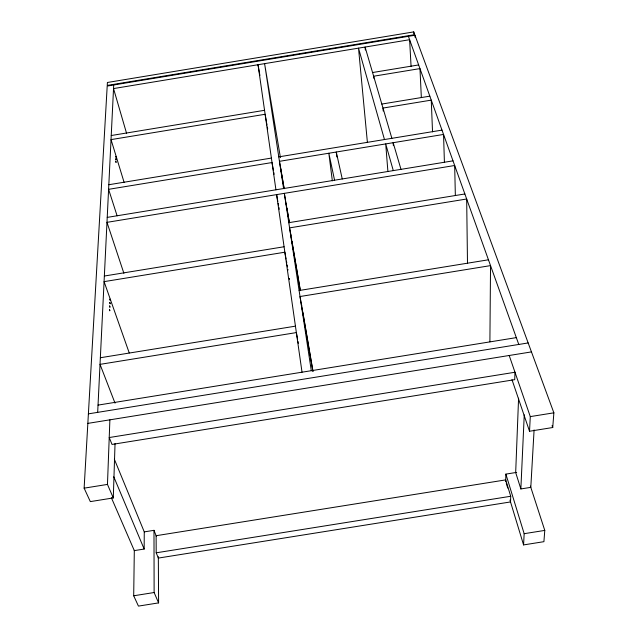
<?xml version="1.0" encoding="UTF-8"?>
<svg xmlns="http://www.w3.org/2000/svg" width="638" height="638" viewBox="0 0 638 638"><rect width="100%" height="100%" fill="white"/><g stroke="black" fill="none" stroke-linecap="round" stroke-linejoin="round"><path stroke-width="0.96" d="M111.347 497.672L134.307 550.618L144.164 549.047L144.26 531.885L114.354 459.216M489.896 341.824L490.534 265.615L300.019 296.526L312.859 371.18M158.336 556.727L158.599 602.894L138.446 606.1L133.693 595.78L134.315 550.259M505.663 481.778L505.878 474.114L516.66 472.391M511.971 379.618L529.524 431.248L552.731 427.524L553.872 412.826L414.955 35.242L107.2 86.05L84.128 488.158L90.325 501.612L113.293 497.927L115.047 443.458M510.719 496.268L510.528 501.939L158.344 558.075L156.198 552.811L156.127 535.705L505.719 479.888L510.719 496.268L156.198 552.811M113.293 497.927L107.463 484.417L109.888 419.828M518.582 398.208L515.679 472.551L520.855 488.947L530.8 487.36L534.094 429.932M520.855 488.947L524.253 414.828M97.678 412.355L113.708 84.982M530.385 486.076L544.78 530.409L543.911 541.678L523.575 544.916L524.157 533.687L505.878 474.114M529.524 431.248L530.29 416.606L509.196 355.486M413.727 31.9L107.407 82.485L107.24 85.42L414.74 34.651L413.727 31.9L413.823 33.886M372.568 72.533L418.648 64.94M111.235 135.527L264.555 110.302M381.819 104.058L429.837 96.163M108.827 184.725L271.389 158.08M278.774 156.868L441.998 130.112M107.224 217.391L453.004 160.848M288.791 222.686L464.871 193.968M104.353 276.023L284.077 246.754M299.102 290.521L488.453 259.794M100.357 357.735L295.442 326.154M98.037 405.106L516.333 337.622M88.395 413.855L528.16 342.941M87.845 423.385L531.454 351.905M84.128 488.158L107.463 484.417M530.29 416.606L553.872 412.826M144.268 531.885L153.981 530.33L156.469 536.558M133.693 595.78L154.125 592.527L158.599 602.894M524.157 533.687L544.78 530.409M113.771 476.777L144.164 549.047M115.031 403.16L100.03 364.362L296.367 332.589L297.611 339.44M552.053 425.658L552.731 427.524M408.4 36.326L518.774 344.448M129.243 352.95L104.082 281.637L284.859 252.209L286.087 259.084M123.884 273.279L106.985 222.343L454.671 165.505L455.349 195.332M117.105 215.827L108.604 189.327L272.027 162.546L273.407 170.362M506.293 483.333L507.736 488.062M124.123 182.412L111.036 139.61L265.121 114.274L266.325 121.132M509.969 500.12L523.575 544.916M391.876 138.326L365.088 47.06L365.351 50.035M400.983 169.349L393.16 142.697L393.375 145.655M126.611 133.454L113.532 88.578L409.612 39.708L411.079 66.567M384.475 139.547L358.508 48.145L367.392 142.346M393.295 170.609L385.711 143.917L387.904 171.534M342.247 178.959L336.266 152.019L336.864 156.956M334.575 180.211L328.833 153.24L332.35 180.841M288.057 270.057L287.961 269.531M289.237 278.471L289.341 279.005M297.962 341.394L298.321 343.348M286.438 261.046L286.789 263.008M287.14 264.969L287.491 266.931M277.825 201.441L276.621 194.614L302.029 372.201M278.176 203.394L278.519 205.348M278.862 207.294L279.213 209.248M273.75 172.324L274.101 174.278M259.905 75.483L258.031 64.725L275.935 189.805M266.668 123.094L267.011 125.056M267.354 127.018L267.697 128.98M301.455 304.174L301.79 306.12M302.125 308.074L302.46 310.02M302.795 311.974L313.019 371.444M286.255 204.168L286.582 206.122M286.917 208.076L287.252 210.022M287.579 211.976L289.413 222.718M289.317 222.662L284.325 193.354L311.304 370.702M290.633 233.476L290.968 235.438M291.295 237.4L291.63 239.354M291.965 241.316L300.339 290.346M300.299 290.665L289.58 227.878L466.673 199L467.495 263.51M280.433 166.646L281.262 171.534M281.597 173.488L284.085 188.154M284.109 188.728L279.452 161.326L443.546 134.443L444.415 162.291M280.425 157.61L264.595 63.64L283.591 188.553M289.341 279.141L289.245 278.535M373.812 78.203L373.645 76.225L419.964 68.601L421.343 97.47M383.231 111.044L382.991 108.061L431.256 100.134L432.532 131.875M414.955 35.242L415.059 37.235M153.981 530.33L154.125 592.527M514.978 372.249L514.722 379.666L112.033 444.431L109.226 437.54L514.978 372.249M109.648 305.985L109.927 307.333L109.704 305.897M110.27 300.418L109.983 299.198L110.27 300.418M109.505 309.382L109.784 310.73L109.505 309.382M110.135 303.768L109.84 302.54L110.135 303.768M116.036 162.347L115.765 161.231L116.036 162.347M115.949 156.382L116.212 157.562L115.949 156.382M115.845 158.814L116.108 160.002L115.869 158.774"/></g></svg>
